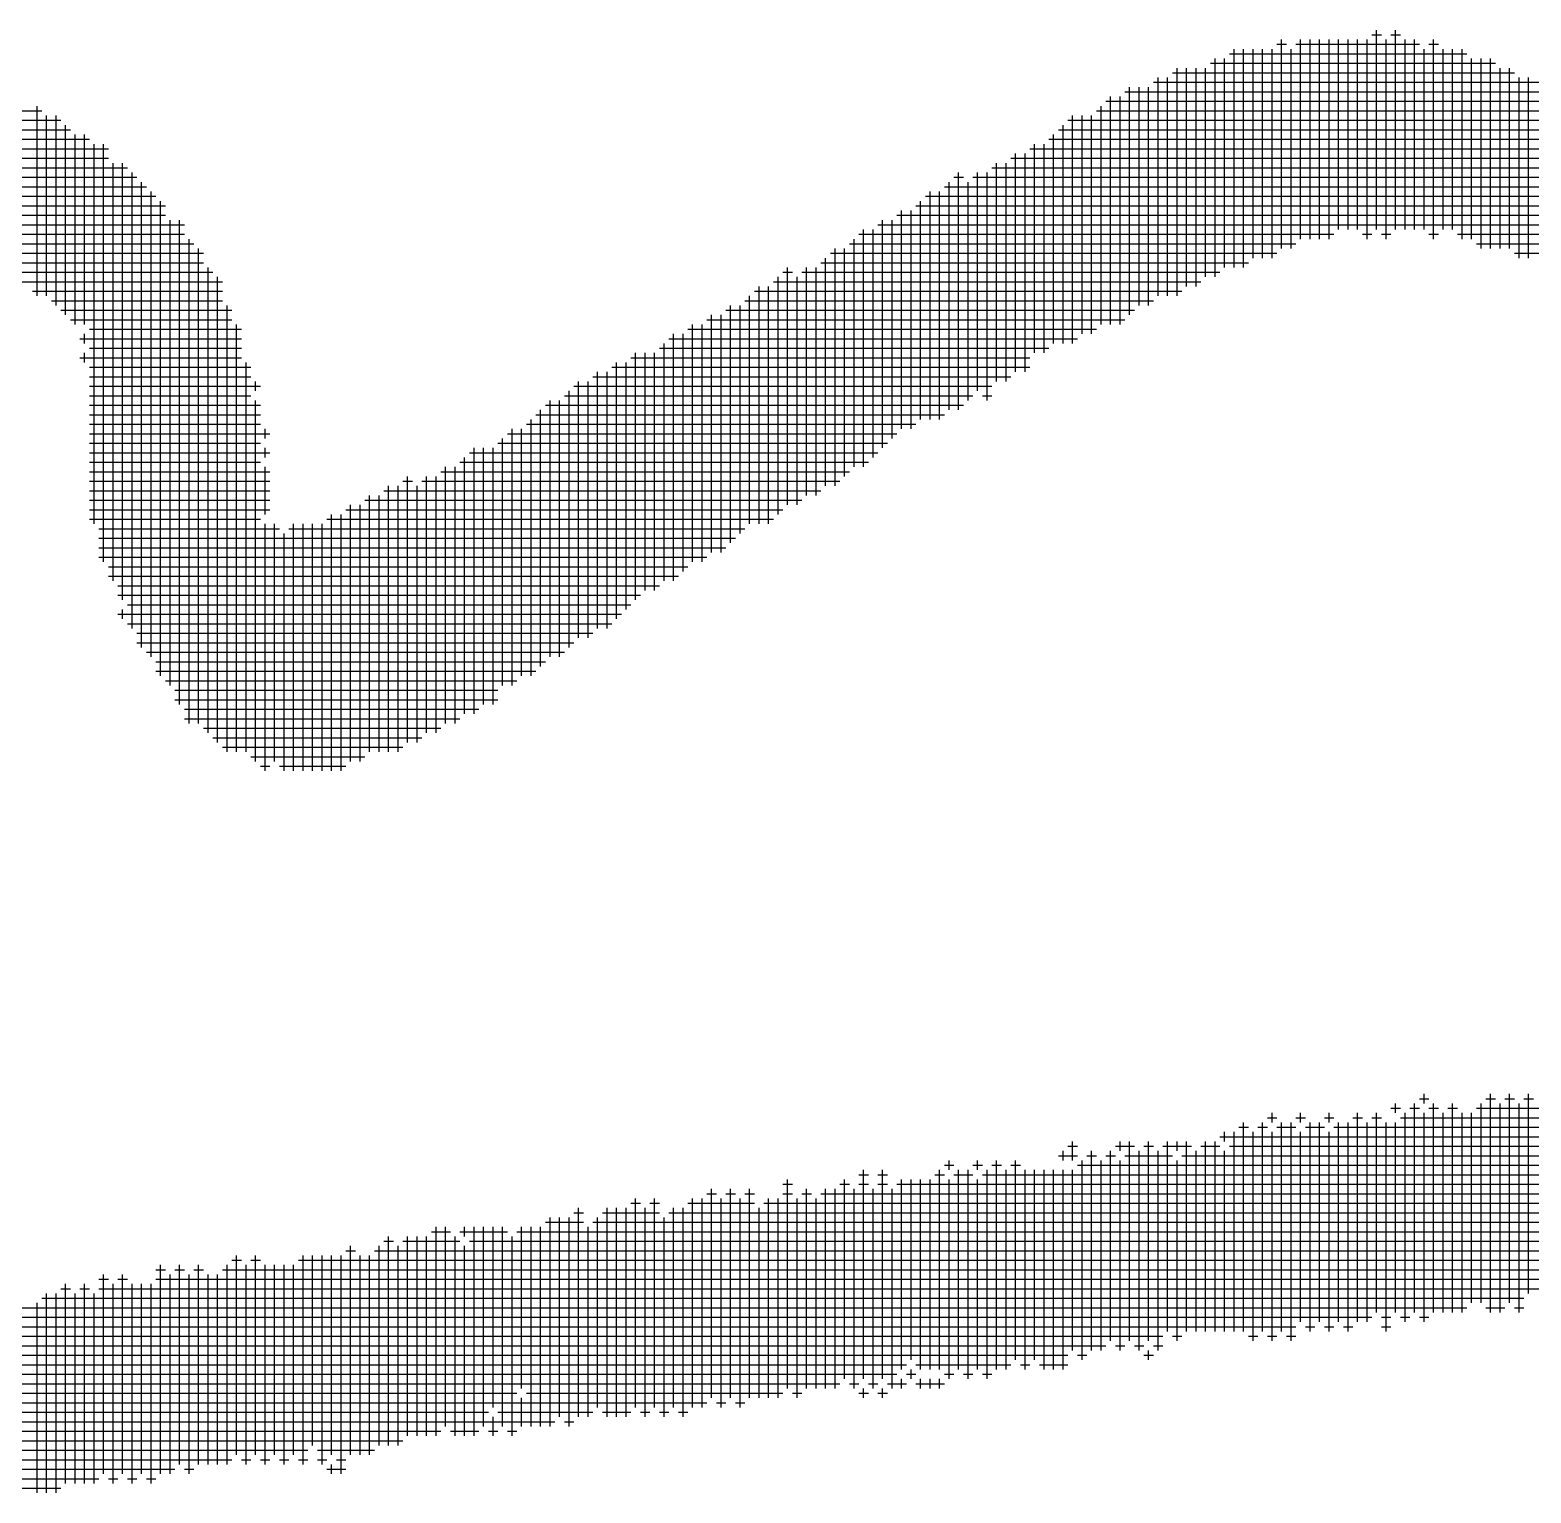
# Model space of a CAD drawing. Header units: feet. Extents: x 778950 to 1031250, y -253464 to -75264.
# Drawn here: x 939157.2 to 939605.2, y -245000.9 to -244564.3 of the extents above; entities that cross this region are included whole.
import ezdxf

# ---------------------------------------------------------------- set-up
doc = ezdxf.new("R2010")
doc.units = ezdxf.units.FT
doc.header["$LTSCALE"] = 3000
doc.header["$MEASUREMENT"] = 0
doc.layers.add('CX-MISC', color=2, linetype='CONTINUOUS')

msp = doc.modelspace()

# ---------------------------------------------------------------- linework, layer by layer
at = {"layer": 'CX-MISC'}
for p, q in [((939559.1, -244623.81, 7362.78), (939559.1, -244564.27, 7362.78)), ((939564.77, -244623.81, 7362.78), (939564.77, -244564.27, 7362.78)), ((939529.34, -244568.53, 7362.78), (939532.17, -244568.53, 7362.78)), ((939530.75, -244629.48, 7362.78), (939530.75, -244567.11, 7362.78)), ((939535.01, -244568.53, 7362.78), (939571.86, -244568.53, 7362.78)), ((939536.42, -244626.64, 7362.78), (939536.42, -244567.11, 7362.78)), ((939539.26, -244626.64, 7362.78), (939539.26, -244567.11, 7362.78)), ((939542.09, -244626.64, 7362.78), (939542.09, -244567.11, 7362.78)), ((939544.93, -244626.64, 7362.78), (939544.93, -244567.11, 7362.78)), ((939547.76, -244623.81, 7362.78), (939547.76, -244567.11, 7362.78)), ((939550.6, -244623.81, 7362.78), (939550.6, -244567.11, 7362.78)), ((939553.43, -244623.81, 7362.78), (939553.43, -244567.11, 7362.78)), ((939556.27, -244626.64, 7362.78), (939556.27, -244567.11, 7362.78)), ((939557.69, -244565.69, 7362.78), (939560.52, -244565.69, 7362.78)), ((939561.94, -244626.64, 7362.78), (939561.94, -244567.11, 7362.78)), ((939563.36, -244565.69, 7362.78), (939566.19, -244565.69, 7362.78)), ((939567.61, -244623.81, 7362.78), (939567.61, -244567.11, 7362.78)), ((939570.44, -244623.81, 7362.78), (939570.44, -244567.11, 7362.78)), ((939574.7, -244568.53, 7362.78), (939577.53, -244568.53, 7362.78)), ((939576.11, -244626.64, 7362.78), (939576.11, -244567.11, 7362.78)), ((939509.49, -244574.2, 7362.78), (939594.54, -244574.2, 7362.78)), ((939510.91, -244637.98, 7362.78), (939510.91, -244572.78, 7362.78)), ((939513.74, -244635.15, 7362.78), (939513.74, -244572.78, 7362.78)), ((939515.16, -244571.36, 7362.78), (939586.04, -244571.36, 7362.78)), ((939516.58, -244635.15, 7362.78), (939516.58, -244569.94, 7362.78)), ((939519.41, -244635.15, 7362.78), (939519.41, -244569.94, 7362.78)), ((939522.25, -244632.31, 7362.78), (939522.25, -244569.94, 7362.78)), ((939525.08, -244632.31, 7362.78), (939525.08, -244569.94, 7362.78)), ((939527.92, -244632.31, 7362.78), (939527.92, -244569.94, 7362.78)), ((939533.59, -244629.48, 7362.78), (939533.59, -244569.94, 7362.78)), ((939573.28, -244623.81, 7362.78), (939573.28, -244569.94, 7362.78)), ((939578.95, -244623.81, 7362.78), (939578.95, -244569.94, 7362.78)), ((939581.78, -244623.81, 7362.78), (939581.78, -244569.94, 7362.78)), ((939584.62, -244626.64, 7362.78), (939584.62, -244569.94, 7362.78)), ((939587.45, -244626.64, 7362.78), (939587.45, -244572.78, 7362.78)), ((939590.29, -244629.48, 7362.78), (939590.29, -244572.78, 7362.78)), ((939593.12, -244629.48, 7362.78), (939593.12, -244572.78, 7362.78)), ((939493.9, -244643.65, 7362.78), (939493.9, -244578.45, 7362.78)), ((939496.73, -244643.65, 7362.78), (939496.73, -244578.45, 7362.78)), ((939498.15, -244577.03, 7362.78), (939600.21, -244577.03, 7362.78)), ((939499.57, -244643.65, 7362.78), (939499.57, -244575.61, 7362.78)), ((939502.4, -244640.82, 7362.78), (939502.4, -244575.61, 7362.78)), ((939505.24, -244640.82, 7362.78), (939505.24, -244575.61, 7362.78)), ((939508.07, -244637.98, 7362.78), (939508.07, -244575.61, 7362.78)), ((939595.96, -244629.48, 7362.78), (939595.96, -244575.61, 7362.78)), ((939598.79, -244629.48, 7362.78), (939598.79, -244575.61, 7362.78)), ((939601.63, -244632.31, 7362.78), (939601.63, -244578.45, 7362.78)), ((939604.46, -244632.31, 7362.78), (939604.46, -244578.45, 7362.78)), ((939483.98, -244582.7, 7362.78), (939611.55, -244582.7, 7362.78)), ((939485.39, -244649.32, 7362.78), (939485.39, -244581.28, 7362.78)), ((939488.23, -244646.49, 7362.78), (939488.23, -244581.28, 7362.78)), ((939491.06, -244646.49, 7362.78), (939491.06, -244581.28, 7362.78)), ((939492.48, -244579.87, 7362.78), (939608.72, -244579.87, 7362.78)), ((939159.37, -244643.65, 7362.78), (939159.37, -244586.95, 7362.78)), ((939476.89, -244652.16, 7362.78), (939476.89, -244586.95, 7362.78)), ((939478.31, -244585.54, 7362.78), (939617.22, -244585.54, 7362.78)), ((939479.72, -244652.16, 7362.78), (939479.72, -244584.12, 7362.78)), ((939482.56, -244652.16, 7362.78), (939482.56, -244584.12, 7362.78)), ((939058.73, -244591.21, 7362.78), (939166.46, -244591.21, 7362.78)), ((939064.4, -244588.37, 7362.78), (939160.79, -244588.37, 7362.78)), ((939162.2, -244643.65, 7362.78), (939162.2, -244589.79, 7362.78)), ((939165.04, -244646.49, 7362.78), (939165.04, -244589.79, 7362.78)), ((939466.97, -244591.21, 7362.78), (939628.56, -244591.21, 7362.78)), ((939468.38, -244657.83, 7362.78), (939468.38, -244589.79, 7362.78)), ((939471.22, -244654.99, 7362.78), (939471.22, -244589.79, 7362.78)), ((939474.05, -244654.99, 7362.78), (939474.05, -244589.79, 7362.78)), ((939475.47, -244588.37, 7362.78), (939620.06, -244588.37, 7362.78)), ((939047.39, -244594.04, 7362.78), (939169.29, -244594.04, 7362.78)), ((939167.87, -244649.32, 7362.78), (939167.87, -244592.62, 7362.78)), ((939170.71, -244652.16, 7362.78), (939170.71, -244595.46, 7362.78)), ((939173.54, -244652.16, 7362.78), (939173.54, -244595.46, 7362.78)), ((939462.71, -244657.83, 7362.78), (939462.71, -244595.46, 7362.78)), ((939464.13, -244594.04, 7362.78), (939628.56, -244594.04, 7362.78)), ((939465.55, -244657.83, 7362.78), (939465.55, -244592.62, 7362.78)), ((939038.88, -244599.71, 7362.78), (939180.63, -244599.71, 7362.78)), ((939047.39, -244596.88, 7362.78), (939174.96, -244596.88, 7362.78)), ((939176.38, -244711.69, 7362.78), (939176.38, -244598.29, 7362.78)), ((939179.21, -244723.03, 7362.78), (939179.21, -244598.29, 7362.78)), ((939451.37, -244666.33, 7362.78), (939451.37, -244601.13, 7362.78)), ((939454.21, -244666.33, 7362.78), (939454.21, -244601.13, 7362.78)), ((939455.63, -244599.71, 7362.78), (939637.07, -244599.71, 7362.78)), ((939457.04, -244660.66, 7362.78), (939457.04, -244598.29, 7362.78)), ((939459.88, -244660.66, 7362.78), (939459.88, -244598.29, 7362.78)), ((939461.3, -244596.88, 7362.78), (939634.23, -244596.88, 7362.78)), ((939033.21, -244605.38, 7362.78), (939186.3, -244605.38, 7362.78)), ((939038.88, -244602.55, 7362.78), (939180.63, -244602.55, 7362.78)), ((939182.05, -244728.7, 7362.78), (939182.05, -244603.96, 7362.78)), ((939184.88, -244734.37, 7362.78), (939184.88, -244603.96, 7362.78)), ((939444.29, -244605.38, 7362.78), (939645.57, -244605.38, 7362.78)), ((939445.7, -244669.17, 7362.78), (939445.7, -244603.96, 7362.78)), ((939448.54, -244669.17, 7362.78), (939448.54, -244603.96, 7362.78)), ((939449.96, -244602.55, 7362.78), (939645.57, -244602.55, 7362.78)), ((939030.38, -244608.22, 7362.78), (939189.14, -244608.22, 7362.78)), ((939187.72, -244742.88, 7362.78), (939187.72, -244606.8, 7362.78)), ((939190.55, -244748.55, 7362.78), (939190.55, -244609.63, 7362.78)), ((939431.53, -244677.67, 7362.78), (939431.53, -244609.63, 7362.78)), ((939432.95, -244608.22, 7362.78), (939435.78, -244608.22, 7362.78)), ((939434.36, -244677.67, 7362.78), (939434.36, -244606.8, 7362.78)), ((939437.2, -244674.84, 7362.78), (939437.2, -244609.63, 7362.78)), ((939438.62, -244608.22, 7362.78), (939651.24, -244608.22, 7362.78)), ((939440.03, -244672, 7362.78), (939440.03, -244606.8, 7362.78)), ((939442.87, -244674.84, 7362.78), (939442.87, -244606.8, 7362.78)), ((939024.71, -244613.89, 7362.78), (939194.81, -244613.89, 7362.78)), ((939027.54, -244611.05, 7362.78), (939191.97, -244611.05, 7362.78)), ((939193.39, -244751.38, 7362.78), (939193.39, -244612.47, 7362.78)), ((939424.44, -244613.89, 7362.78), (939656.91, -244613.89, 7362.78)), ((939425.86, -244680.51, 7362.78), (939425.86, -244612.47, 7362.78)), ((939428.69, -244680.51, 7362.78), (939428.69, -244612.47, 7362.78)), ((939430.11, -244611.05, 7362.78), (939651.24, -244611.05, 7362.78)), ((939019.04, -244616.72, 7362.78), (939197.64, -244616.72, 7362.78)), ((939196.22, -244757.05, 7362.78), (939196.22, -244615.3, 7362.78)), ((939417.35, -244683.34, 7362.78), (939417.35, -244618.14, 7362.78)), ((939420.19, -244683.34, 7362.78), (939420.19, -244618.14, 7362.78)), ((939421.61, -244616.72, 7362.78), (939662.58, -244616.72, 7362.78)), ((939423.02, -244680.51, 7362.78), (939423.02, -244615.3, 7362.78)), ((939013.37, -244622.39, 7362.78), (939203.31, -244622.39, 7362.78)), ((939019.04, -244619.56, 7362.78), (939197.64, -244619.56, 7362.78)), ((939199.06, -244759.89, 7362.78), (939199.06, -244620.97, 7362.78)), ((939201.89, -244765.56, 7362.78), (939201.89, -244620.97, 7362.78)), ((939410.27, -244622.39, 7362.78), (939668.25, -244622.39, 7362.78)), ((939411.68, -244689.01, 7362.78), (939411.68, -244620.97, 7362.78)), ((939414.52, -244686.18, 7362.78), (939414.52, -244620.97, 7362.78)), ((939415.94, -244619.56, 7362.78), (939665.42, -244619.56, 7362.78)), ((939007.7, -244625.23, 7362.78), (939203.31, -244625.23, 7362.78)), ((939204.73, -244771.23, 7362.78), (939204.73, -244626.64, 7362.78)), ((939403.18, -244694.68, 7362.78), (939403.18, -244626.64, 7362.78)), ((939404.6, -244625.23, 7362.78), (939546.35, -244625.23, 7362.78)), ((939406.01, -244694.68, 7362.78), (939406.01, -244623.81, 7362.78)), ((939408.85, -244691.85, 7362.78), (939408.85, -244623.81, 7362.78)), ((939554.85, -244625.23, 7362.78), (939557.69, -244625.23, 7362.78)), ((939560.52, -244625.23, 7362.78), (939563.36, -244625.23, 7362.78)), ((939574.7, -244625.23, 7362.78), (939577.53, -244625.23, 7362.78)), ((939583.2, -244625.23, 7362.78), (939673.92, -244625.23, 7362.78)), ((939002.03, -244630.9, 7362.78), (939208.98, -244630.9, 7362.78)), ((939004.86, -244628.06, 7362.78), (939206.15, -244628.06, 7362.78)), ((939207.56, -244771.23, 7362.78), (939207.56, -244629.48, 7362.78)), ((939394.67, -244700.35, 7362.78), (939394.67, -244632.31, 7362.78)), ((939396.09, -244630.9, 7362.78), (939529.34, -244630.9, 7362.78)), ((939397.51, -244700.35, 7362.78), (939397.51, -244629.48, 7362.78)), ((939400.34, -244697.52, 7362.78), (939400.34, -244629.48, 7362.78)), ((939401.76, -244628.06, 7362.78), (939535.01, -244628.06, 7362.78)), ((939588.87, -244628.06, 7362.78), (939673.92, -244628.06, 7362.78)), ((939600.21, -244630.9, 7362.78), (939679.59, -244630.9, 7362.78)), ((938996.36, -244633.73, 7362.78), (939208.98, -244633.73, 7362.78)), ((938996.36, -244636.57, 7362.78), (939211.82, -244636.57, 7362.78)), ((939210.4, -244774.06, 7362.78), (939210.4, -244635.15, 7362.78)), ((939381.92, -244636.57, 7362.78), (939384.75, -244636.57, 7362.78)), ((939383.33, -244706.02, 7362.78), (939383.33, -244635.15, 7362.78)), ((939387.59, -244636.57, 7362.78), (939512.33, -244636.57, 7362.78)), ((939389, -244703.19, 7362.78), (939389, -244635.15, 7362.78)), ((939391.84, -244703.19, 7362.78), (939391.84, -244635.15, 7362.78)), ((939393.26, -244633.73, 7362.78), (939520.83, -244633.73, 7362.78)), ((939146.61, -244639.4, 7362.78), (939214.65, -244639.4, 7362.78)), ((939213.23, -244776.9, 7362.78), (939213.23, -244637.98, 7362.78)), ((939374.83, -244711.69, 7362.78), (939374.83, -244640.82, 7362.78)), ((939377.66, -244711.69, 7362.78), (939377.66, -244640.82, 7362.78)), ((939379.08, -244639.4, 7362.78), (939506.66, -244639.4, 7362.78)), ((939380.5, -244708.86, 7362.78), (939380.5, -244637.98, 7362.78)), ((939386.17, -244706.02, 7362.78), (939386.17, -244637.98, 7362.78)), ((939157.95, -244642.24, 7362.78), (939214.65, -244642.24, 7362.78)), ((939163.62, -244645.07, 7362.78), (939214.65, -244645.07, 7362.78)), ((939370.58, -244645.07, 7362.78), (939492.48, -244645.07, 7362.78)), ((939371.99, -244711.69, 7362.78), (939371.99, -244643.65, 7362.78)), ((939373.41, -244642.24, 7362.78), (939500.99, -244642.24, 7362.78)), ((939166.46, -244647.91, 7362.78), (939217.49, -244647.91, 7362.78)), ((939216.07, -244779.73, 7362.78), (939216.07, -244646.49, 7362.78)), ((939360.65, -244720.2, 7362.78), (939360.65, -244649.32, 7362.78)), ((939363.49, -244720.2, 7362.78), (939363.49, -244649.32, 7362.78)), ((939364.91, -244647.91, 7362.78), (939486.81, -244647.91, 7362.78)), ((939366.32, -244717.36, 7362.78), (939366.32, -244646.49, 7362.78)), ((939369.16, -244714.53, 7362.78), (939369.16, -244646.49, 7362.78)), ((939169.29, -244650.74, 7362.78), (939217.49, -244650.74, 7362.78)), ((939174.96, -244653.58, 7362.78), (939220.32, -244653.58, 7362.78)), ((939218.9, -244779.73, 7362.78), (939218.9, -244652.16, 7362.78)), ((939353.57, -244653.58, 7362.78), (939475.47, -244653.58, 7362.78)), ((939354.98, -244723.03, 7362.78), (939354.98, -244652.16, 7362.78)), ((939357.82, -244723.03, 7362.78), (939357.82, -244652.16, 7362.78)), ((939359.24, -244650.74, 7362.78), (939483.98, -244650.74, 7362.78)), ((939172.13, -244656.41, 7362.78), (939220.32, -244656.41, 7362.78)), ((939173.54, -244657.83, 7362.78), (939173.54, -244654.99, 7362.78)), ((939174.96, -244659.25, 7362.78), (939220.32, -244659.25, 7362.78)), ((939345.06, -244659.25, 7362.78), (939461.3, -244659.25, 7362.78)), ((939346.48, -244728.7, 7362.78), (939346.48, -244657.83, 7362.78)), ((939347.9, -244656.41, 7362.78), (939469.8, -244656.41, 7362.78)), ((939349.31, -244728.7, 7362.78), (939349.31, -244654.99, 7362.78)), ((939352.15, -244725.87, 7362.78), (939352.15, -244654.99, 7362.78)), ((939172.13, -244662.08, 7362.78), (939220.32, -244662.08, 7362.78)), ((939173.54, -244663.5, 7362.78), (939173.54, -244660.66, 7362.78)), ((939221.74, -244779.73, 7362.78), (939221.74, -244663.5, 7362.78)), ((939332.3, -244740.04, 7362.78), (939332.3, -244663.5, 7362.78)), ((939335.14, -244737.21, 7362.78), (939335.14, -244663.5, 7362.78)), ((939336.56, -244662.08, 7362.78), (939455.63, -244662.08, 7362.78)), ((939337.97, -244734.37, 7362.78), (939337.97, -244660.66, 7362.78)), ((939340.81, -244731.54, 7362.78), (939340.81, -244660.66, 7362.78)), ((939343.64, -244731.54, 7362.78), (939343.64, -244660.66, 7362.78)), ((939174.96, -244664.92, 7362.78), (939223.16, -244664.92, 7362.78)), ((939174.96, -244667.75, 7362.78), (939223.16, -244667.75, 7362.78)), ((939325.22, -244667.75, 7362.78), (939449.96, -244667.75, 7362.78)), ((939326.63, -244742.88, 7362.78), (939326.63, -244666.33, 7362.78)), ((939329.47, -244742.88, 7362.78), (939329.47, -244666.33, 7362.78)), ((939330.89, -244664.92, 7362.78), (939455.63, -244664.92, 7362.78)), ((939174.96, -244670.59, 7362.78), (939225.99, -244670.59, 7362.78)), ((939224.57, -244672, 7362.78), (939224.57, -244669.17, 7362.78)), ((939318.13, -244748.55, 7362.78), (939318.13, -244672, 7362.78)), ((939319.55, -244670.59, 7362.78), (939444.29, -244670.59, 7362.78)), ((939320.96, -244745.71, 7362.78), (939320.96, -244669.17, 7362.78)), ((939323.8, -244745.71, 7362.78), (939323.8, -244669.17, 7362.78)), ((939174.96, -244673.42, 7362.78), (939223.16, -244673.42, 7362.78)), ((939174.96, -244676.26, 7362.78), (939225.99, -244676.26, 7362.78)), ((939224.57, -244782.57, 7362.78), (939224.57, -244674.84, 7362.78)), ((939311.04, -244676.26, 7362.78), (939435.78, -244676.26, 7362.78)), ((939312.46, -244751.38, 7362.78), (939312.46, -244674.84, 7362.78)), ((939315.29, -244751.38, 7362.78), (939315.29, -244674.84, 7362.78)), ((939316.71, -244673.42, 7362.78), (939438.62, -244673.42, 7362.78)), ((939441.45, -244673.42, 7362.78), (939444.29, -244673.42, 7362.78)), ((939174.96, -244679.09, 7362.78), (939225.99, -244679.09, 7362.78)), ((939306.79, -244757.05, 7362.78), (939306.79, -244680.51, 7362.78)), ((939308.21, -244679.09, 7362.78), (939430.11, -244679.09, 7362.78)), ((939309.62, -244754.22, 7362.78), (939309.62, -244677.67, 7362.78)), ((939174.96, -244681.93, 7362.78), (939225.99, -244681.93, 7362.78)), ((939174.96, -244684.76, 7362.78), (939228.83, -244684.76, 7362.78)), ((939227.41, -244686.18, 7362.78), (939227.41, -244683.34, 7362.78)), ((939298.28, -244759.89, 7362.78), (939298.28, -244686.18, 7362.78)), ((939299.7, -244684.76, 7362.78), (939415.94, -244684.76, 7362.78)), ((939301.12, -244759.89, 7362.78), (939301.12, -244683.34, 7362.78)), ((939303.95, -244757.05, 7362.78), (939303.95, -244683.34, 7362.78)), ((939305.37, -244681.93, 7362.78), (939421.61, -244681.93, 7362.78)), ((939174.96, -244687.6, 7362.78), (939225.99, -244687.6, 7362.78)), ((939174.96, -244690.43, 7362.78), (939228.83, -244690.43, 7362.78)), ((939227.41, -244691.85, 7362.78), (939227.41, -244689.01, 7362.78)), ((939288.36, -244690.43, 7362.78), (939410.27, -244690.43, 7362.78)), ((939289.78, -244768.39, 7362.78), (939289.78, -244689.01, 7362.78)), ((939292.61, -244765.56, 7362.78), (939292.61, -244689.01, 7362.78)), ((939295.45, -244765.56, 7362.78), (939295.45, -244689.01, 7362.78)), ((939296.87, -244687.6, 7362.78), (939413.1, -244687.6, 7362.78)), ((939174.96, -244693.27, 7362.78), (939225.99, -244693.27, 7362.78)), ((939227.41, -244708.86, 7362.78), (939227.41, -244694.68, 7362.78)), ((939281.27, -244771.23, 7362.78), (939281.27, -244694.68, 7362.78)), ((939284.11, -244771.23, 7362.78), (939284.11, -244694.68, 7362.78)), ((939285.53, -244693.27, 7362.78), (939407.43, -244693.27, 7362.78)), ((939286.94, -244768.39, 7362.78), (939286.94, -244691.85, 7362.78)), ((939174.96, -244696.1, 7362.78), (939228.83, -244696.1, 7362.78)), ((939174.96, -244698.94, 7362.78), (939228.83, -244698.94, 7362.78)), ((939268.52, -244698.94, 7362.78), (939271.35, -244698.94, 7362.78)), ((939269.93, -244776.9, 7362.78), (939269.93, -244697.52, 7362.78)), ((939274.19, -244698.94, 7362.78), (939398.93, -244698.94, 7362.78)), ((939275.6, -244774.06, 7362.78), (939275.6, -244697.52, 7362.78)), ((939278.44, -244774.06, 7362.78), (939278.44, -244697.52, 7362.78)), ((939279.86, -244696.1, 7362.78), (939401.76, -244696.1, 7362.78)), ((939174.96, -244701.77, 7362.78), (939228.83, -244701.77, 7362.78)), ((939258.59, -244779.73, 7362.78), (939258.59, -244703.19, 7362.78)), ((939261.43, -244779.73, 7362.78), (939261.43, -244703.19, 7362.78)), ((939262.85, -244701.77, 7362.78), (939393.26, -244701.77, 7362.78)), ((939264.26, -244779.73, 7362.78), (939264.26, -244700.35, 7362.78)), ((939267.1, -244779.73, 7362.78), (939267.1, -244700.35, 7362.78)), ((939272.77, -244776.9, 7362.78), (939272.77, -244700.35, 7362.78)), ((939174.96, -244704.61, 7362.78), (939228.83, -244704.61, 7362.78)), ((939174.96, -244707.44, 7362.78), (939228.83, -244707.44, 7362.78)), ((939251.51, -244707.44, 7362.78), (939381.92, -244707.44, 7362.78)), ((939252.92, -244782.57, 7362.78), (939252.92, -244706.02, 7362.78)), ((939255.76, -244782.57, 7362.78), (939255.76, -244706.02, 7362.78)), ((939257.18, -244704.61, 7362.78), (939387.59, -244704.61, 7362.78)), ((939174.96, -244710.28, 7362.78), (939225.99, -244710.28, 7362.78)), ((939177.8, -244713.11, 7362.78), (939231.66, -244713.11, 7362.78)), ((939227.41, -244785.4, 7362.78), (939227.41, -244711.69, 7362.78)), ((939230.24, -244782.57, 7362.78), (939230.24, -244711.69, 7362.78)), ((939234.5, -244713.11, 7362.78), (939370.58, -244713.11, 7362.78)), ((939235.91, -244785.4, 7362.78), (939235.91, -244711.69, 7362.78)), ((939238.75, -244785.4, 7362.78), (939238.75, -244711.69, 7362.78)), ((939241.58, -244785.4, 7362.78), (939241.58, -244711.69, 7362.78)), ((939244.42, -244785.4, 7362.78), (939244.42, -244711.69, 7362.78)), ((939245.84, -244710.28, 7362.78), (939379.08, -244710.28, 7362.78)), ((939247.25, -244785.4, 7362.78), (939247.25, -244708.86, 7362.78)), ((939250.09, -244785.4, 7362.78), (939250.09, -244708.86, 7362.78)), ((939177.8, -244715.95, 7362.78), (939367.74, -244715.95, 7362.78)), ((939233.08, -244785.4, 7362.78), (939233.08, -244714.53, 7362.78)), ((939177.8, -244718.78, 7362.78), (939364.91, -244718.78, 7362.78)), ((939177.8, -244721.62, 7362.78), (939359.24, -244721.62, 7362.78)), ((939180.63, -244724.45, 7362.78), (939353.57, -244724.45, 7362.78)), ((939180.63, -244727.29, 7362.78), (939350.73, -244727.29, 7362.78)), ((939183.47, -244730.12, 7362.78), (939345.06, -244730.12, 7362.78)), ((939183.47, -244732.96, 7362.78), (939339.39, -244732.96, 7362.78)), ((939183.47, -244738.63, 7362.78), (939333.72, -244738.63, 7362.78)), ((939184.88, -244740.04, 7362.78), (939184.88, -244737.21, 7362.78)), ((939186.3, -244735.79, 7362.78), (939336.56, -244735.79, 7362.78)), ((939186.3, -244741.46, 7362.78), (939330.89, -244741.46, 7362.78)), ((939189.14, -244744.3, 7362.78), (939325.22, -244744.3, 7362.78)), ((939189.14, -244747.13, 7362.78), (939319.55, -244747.13, 7362.78)), ((939191.97, -244749.97, 7362.78), (939316.71, -244749.97, 7362.78)), ((939194.81, -244752.8, 7362.78), (939311.04, -244752.8, 7362.78)), ((939194.81, -244755.64, 7362.78), (939308.21, -244755.64, 7362.78)), ((939197.64, -244758.47, 7362.78), (939302.54, -244758.47, 7362.78)), ((939200.48, -244761.31, 7362.78), (939296.87, -244761.31, 7362.78)), ((939200.48, -244764.14, 7362.78), (939296.87, -244764.14, 7362.78)), ((939203.31, -244766.98, 7362.78), (939291.2, -244766.98, 7362.78)), ((939203.31, -244769.81, 7362.78), (939285.53, -244769.81, 7362.78)), ((939208.98, -244772.65, 7362.78), (939279.86, -244772.65, 7362.78)), ((939211.82, -244775.48, 7362.78), (939274.19, -244775.48, 7362.78)), ((939214.65, -244778.32, 7362.78), (939268.52, -244778.32, 7362.78)), ((939223.16, -244781.15, 7362.78), (939257.18, -244781.15, 7362.78)), ((939225.99, -244783.99, 7362.78), (939228.83, -244783.99, 7362.78)), ((939231.66, -244783.99, 7362.78), (939251.51, -244783.99, 7362.78)), ((939571.86, -244883.21, 7362.78), (939574.7, -244883.21, 7362.78)), ((939573.28, -244884.63, 7362.78), (939573.28, -244881.79, 7362.78)), ((939591.71, -244883.21, 7362.78), (939594.54, -244883.21, 7362.78)), ((939593.12, -244947, 7362.78), (939593.12, -244881.79, 7362.78)), ((939597.38, -244883.21, 7362.78), (939600.21, -244883.21, 7362.78)), ((939598.79, -244944.16, 7362.78), (939598.79, -244881.79, 7362.78)), ((939603.05, -244883.21, 7362.78), (939605.88, -244883.21, 7362.78)), ((939604.46, -244941.33, 7362.78), (939604.46, -244881.79, 7362.78)), ((939527.92, -244890.3, 7362.78), (939527.92, -244887.46, 7362.78)), ((939536.42, -244890.3, 7362.78), (939536.42, -244887.46, 7362.78)), ((939544.93, -244890.3, 7362.78), (939544.93, -244887.46, 7362.78)), ((939553.43, -244949.83, 7362.78), (939553.43, -244887.46, 7362.78)), ((939559.1, -244947, 7362.78), (939559.1, -244887.46, 7362.78)), ((939563.36, -244886.05, 7362.78), (939566.19, -244886.05, 7362.78)), ((939564.77, -244887.46, 7362.78), (939564.77, -244884.63, 7362.78)), ((939567.61, -244949.83, 7362.78), (939567.61, -244887.46, 7362.78)), ((939569.03, -244886.05, 7362.78), (939571.86, -244886.05, 7362.78)), ((939570.44, -244947, 7362.78), (939570.44, -244884.63, 7362.78)), ((939573.28, -244949.83, 7362.78), (939573.28, -244887.46, 7362.78)), ((939574.7, -244886.05, 7362.78), (939577.53, -244886.05, 7362.78)), ((939576.11, -244947, 7362.78), (939576.11, -244884.63, 7362.78)), ((939578.95, -244947, 7362.78), (939578.95, -244887.46, 7362.78)), ((939580.37, -244886.05, 7362.78), (939583.2, -244886.05, 7362.78)), ((939581.78, -244947, 7362.78), (939581.78, -244884.63, 7362.78)), ((939584.62, -244947, 7362.78), (939584.62, -244887.46, 7362.78)), ((939587.45, -244944.16, 7362.78), (939587.45, -244887.46, 7362.78)), ((939588.87, -244886.05, 7362.78), (940121.85, -244886.05, 7362.78)), ((939590.29, -244944.16, 7362.78), (939590.29, -244884.63, 7362.78)), ((939595.96, -244947, 7362.78), (939595.96, -244884.63, 7362.78)), ((939601.63, -244947, 7362.78), (939601.63, -244884.63, 7362.78)), ((939518, -244891.72, 7362.78), (939520.83, -244891.72, 7362.78)), ((939519.41, -244952.67, 7362.78), (939519.41, -244890.3, 7362.78)), ((939523.67, -244891.72, 7362.78), (939526.5, -244891.72, 7362.78)), ((939525.08, -244952.67, 7362.78), (939525.08, -244890.3, 7362.78)), ((939526.5, -244888.88, 7362.78), (939529.34, -244888.88, 7362.78)), ((939529.34, -244891.72, 7362.78), (939535.01, -244891.72, 7362.78)), ((939530.75, -244952.67, 7362.78), (939530.75, -244890.3, 7362.78)), ((939533.59, -244955.5, 7362.78), (939533.59, -244890.3, 7362.78)), ((939535.01, -244888.88, 7362.78), (939537.84, -244888.88, 7362.78)), ((939537.84, -244891.72, 7362.78), (939543.51, -244891.72, 7362.78)), ((939539.26, -244952.67, 7362.78), (939539.26, -244890.3, 7362.78)), ((939542.09, -244949.83, 7362.78), (939542.09, -244890.3, 7362.78)), ((939543.51, -244888.88, 7362.78), (939546.35, -244888.88, 7362.78)), ((939546.35, -244891.72, 7362.78), (940028.3, -244891.72, 7362.78)), ((939547.76, -244949.83, 7362.78), (939547.76, -244890.3, 7362.78)), ((939550.6, -244952.67, 7362.78), (939550.6, -244890.3, 7362.78)), ((939552.02, -244888.88, 7362.78), (939554.85, -244888.88, 7362.78)), ((939556.27, -244949.83, 7362.78), (939556.27, -244890.3, 7362.78)), ((939557.69, -244888.88, 7362.78), (939560.52, -244888.88, 7362.78)), ((939561.94, -244952.67, 7362.78), (939561.94, -244890.3, 7362.78)), ((939564.77, -244947, 7362.78), (939564.77, -244890.3, 7362.78)), ((939566.19, -244888.88, 7362.78), (940056.65, -244888.88, 7362.78)), ((939468.38, -244901.64, 7362.78), (939468.38, -244895.97, 7362.78)), ((939482.56, -244898.8, 7362.78), (939482.56, -244895.97, 7362.78)), ((939485.39, -244955.5, 7362.78), (939485.39, -244895.97, 7362.78)), ((939491.06, -244955.5, 7362.78), (939491.06, -244895.97, 7362.78)), ((939496.73, -244952.67, 7362.78), (939496.73, -244895.97, 7362.78)), ((939499.57, -244898.8, 7362.78), (939499.57, -244895.97, 7362.78)), ((939502.4, -244952.67, 7362.78), (939502.4, -244895.97, 7362.78)), ((939508.07, -244952.67, 7362.78), (939508.07, -244895.97, 7362.78)), ((939510.91, -244952.67, 7362.78), (939510.91, -244895.97, 7362.78)), ((939512.33, -244894.55, 7362.78), (940011.29, -244894.55, 7362.78)), ((939513.74, -244895.97, 7362.78), (939513.74, -244893.13, 7362.78)), ((939516.58, -244952.67, 7362.78), (939516.58, -244893.13, 7362.78)), ((939522.25, -244955.5, 7362.78), (939522.25, -244893.13, 7362.78)), ((939527.92, -244955.5, 7362.78), (939527.92, -244893.13, 7362.78)), ((939536.42, -244949.83, 7362.78), (939536.42, -244893.13, 7362.78)), ((939544.93, -244952.67, 7362.78), (939544.93, -244893.13, 7362.78)), ((939464.13, -244900.22, 7362.78), (939469.8, -244900.22, 7362.78)), ((939465.55, -244901.64, 7362.78), (939465.55, -244898.8, 7362.78)), ((939466.97, -244897.39, 7362.78), (939469.8, -244897.39, 7362.78)), ((939472.64, -244900.22, 7362.78), (939475.47, -244900.22, 7362.78)), ((939474.05, -244958.34, 7362.78), (939474.05, -244898.8, 7362.78)), ((939478.31, -244900.22, 7362.78), (939481.14, -244900.22, 7362.78)), ((939479.72, -244955.5, 7362.78), (939479.72, -244898.8, 7362.78)), ((939481.14, -244897.39, 7362.78), (939486.81, -244897.39, 7362.78)), ((939483.98, -244900.22, 7362.78), (939498.15, -244900.22, 7362.78)), ((939488.23, -244958.34, 7362.78), (939488.23, -244898.8, 7362.78)), ((939489.65, -244897.39, 7362.78), (939492.48, -244897.39, 7362.78)), ((939493.9, -244958.34, 7362.78), (939493.9, -244898.8, 7362.78)), ((939495.32, -244897.39, 7362.78), (939503.82, -244897.39, 7362.78)), ((939500.99, -244900.22, 7362.78), (939965.93, -244900.22, 7362.78)), ((939505.24, -244952.67, 7362.78), (939505.24, -244898.8, 7362.78)), ((939506.66, -244897.39, 7362.78), (939512.33, -244897.39, 7362.78)), ((939513.74, -244952.67, 7362.78), (939513.74, -244898.8, 7362.78)), ((939515.16, -244897.39, 7362.78), (940005.62, -244897.39, 7362.78)), ((939406.01, -244966.84, 7362.78), (939406.01, -244904.47, 7362.78)), ((939411.68, -244966.84, 7362.78), (939411.68, -244904.47, 7362.78)), ((939428.69, -244964.01, 7362.78), (939428.69, -244904.47, 7362.78)), ((939430.11, -244903.06, 7362.78), (939432.95, -244903.06, 7362.78)), ((939431.53, -244904.47, 7362.78), (939431.53, -244901.64, 7362.78)), ((939434.36, -244964.01, 7362.78), (939434.36, -244904.47, 7362.78)), ((939437.2, -244966.84, 7362.78), (939437.2, -244904.47, 7362.78)), ((939438.62, -244903.06, 7362.78), (939441.45, -244903.06, 7362.78)), ((939440.03, -244904.47, 7362.78), (939440.03, -244901.64, 7362.78)), ((939442.87, -244966.84, 7362.78), (939442.87, -244904.47, 7362.78)), ((939444.29, -244903.06, 7362.78), (939447.12, -244903.06, 7362.78)), ((939445.7, -244964.01, 7362.78), (939445.7, -244901.64, 7362.78)), ((939448.54, -244964.01, 7362.78), (939448.54, -244904.47, 7362.78)), ((939449.96, -244903.06, 7362.78), (939452.79, -244903.06, 7362.78)), ((939451.37, -244961.17, 7362.78), (939451.37, -244901.64, 7362.78)), ((939454.21, -244964.01, 7362.78), (939454.21, -244904.47, 7362.78)), ((939457.04, -244961.17, 7362.78), (939457.04, -244904.47, 7362.78)), ((939459.88, -244964.01, 7362.78), (939459.88, -244904.47, 7362.78)), ((939462.71, -244964.01, 7362.78), (939462.71, -244904.47, 7362.78)), ((939465.55, -244964.01, 7362.78), (939465.55, -244904.47, 7362.78)), ((939468.38, -244958.34, 7362.78), (939468.38, -244904.47, 7362.78)), ((939469.8, -244903.06, 7362.78), (939954.59, -244903.06, 7362.78)), ((939471.22, -244961.17, 7362.78), (939471.22, -244901.64, 7362.78)), ((939476.89, -244958.34, 7362.78), (939476.89, -244901.64, 7362.78)), ((939482.56, -244958.34, 7362.78), (939482.56, -244901.64, 7362.78)), ((939499.57, -244955.5, 7362.78), (939499.57, -244901.64, 7362.78)), ((939360.65, -244972.51, 7362.78), (939360.65, -244910.14, 7362.78)), ((939366.32, -244972.51, 7362.78), (939366.32, -244910.14, 7362.78)), ((939371.99, -244972.51, 7362.78), (939371.99, -244910.14, 7362.78)), ((939381.92, -244908.73, 7362.78), (939384.75, -244908.73, 7362.78)), ((939383.33, -244969.68, 7362.78), (939383.33, -244907.31, 7362.78)), ((939389, -244969.68, 7362.78), (939389, -244910.14, 7362.78)), ((939394.67, -244969.68, 7362.78), (939394.67, -244910.14, 7362.78)), ((939397.51, -244969.68, 7362.78), (939397.51, -244910.14, 7362.78)), ((939398.93, -244908.73, 7362.78), (939401.76, -244908.73, 7362.78)), ((939400.34, -244966.84, 7362.78), (939400.34, -244907.31, 7362.78)), ((939403.18, -244969.68, 7362.78), (939403.18, -244910.14, 7362.78)), ((939404.6, -244905.89, 7362.78), (939407.43, -244905.89, 7362.78)), ((939404.6, -244908.73, 7362.78), (939407.43, -244908.73, 7362.78)), ((939408.85, -244969.68, 7362.78), (939408.85, -244910.14, 7362.78)), ((939410.27, -244905.89, 7362.78), (939413.1, -244905.89, 7362.78)), ((939410.27, -244908.73, 7362.78), (939413.1, -244908.73, 7362.78)), ((939414.52, -244969.68, 7362.78), (939414.52, -244910.14, 7362.78)), ((939415.94, -244908.73, 7362.78), (939880.88, -244908.73, 7362.78)), ((939417.35, -244964.01, 7362.78), (939417.35, -244907.31, 7362.78)), ((939420.19, -244961.17, 7362.78), (939420.19, -244907.31, 7362.78)), ((939423.02, -244964.01, 7362.78), (939423.02, -244907.31, 7362.78)), ((939425.86, -244964.01, 7362.78), (939425.86, -244907.31, 7362.78)), ((939427.28, -244905.89, 7362.78), (939430.11, -244905.89, 7362.78)), ((939431.53, -244966.84, 7362.78), (939431.53, -244907.31, 7362.78)), ((939432.95, -244905.89, 7362.78), (939438.62, -244905.89, 7362.78)), ((939440.03, -244964.01, 7362.78), (939440.03, -244907.31, 7362.78)), ((939441.45, -244905.89, 7362.78), (939931.91, -244905.89, 7362.78)), ((939336.56, -244914.4, 7362.78), (939339.39, -244914.4, 7362.78)), ((939337.97, -244975.35, 7362.78), (939337.97, -244912.98, 7362.78)), ((939342.23, -244914.4, 7362.78), (939345.06, -244914.4, 7362.78)), ((939343.64, -244975.35, 7362.78), (939343.64, -244912.98, 7362.78)), ((939353.57, -244914.4, 7362.78), (939373.41, -244914.4, 7362.78)), ((939354.98, -244975.35, 7362.78), (939354.98, -244912.98, 7362.78)), ((939357.82, -244975.35, 7362.78), (939357.82, -244912.98, 7362.78)), ((939359.24, -244911.56, 7362.78), (939362.07, -244911.56, 7362.78)), ((939363.49, -244975.35, 7362.78), (939363.49, -244912.98, 7362.78)), ((939364.91, -244911.56, 7362.78), (939367.74, -244911.56, 7362.78)), ((939369.16, -244975.35, 7362.78), (939369.16, -244912.98, 7362.78)), ((939370.58, -244911.56, 7362.78), (939373.41, -244911.56, 7362.78)), ((939376.25, -244914.4, 7362.78), (939872.37, -244914.4, 7362.78)), ((939377.66, -244972.51, 7362.78), (939377.66, -244912.98, 7362.78)), ((939380.5, -244972.51, 7362.78), (939380.5, -244912.98, 7362.78)), ((939381.92, -244911.56, 7362.78), (939384.75, -244911.56, 7362.78)), ((939386.17, -244972.51, 7362.78), (939386.17, -244912.98, 7362.78)), ((939387.59, -244911.56, 7362.78), (939390.42, -244911.56, 7362.78)), ((939391.84, -244969.68, 7362.78), (939391.84, -244912.98, 7362.78)), ((939393.26, -244911.56, 7362.78), (939875.21, -244911.56, 7362.78)), ((939312.46, -244981.02, 7362.78), (939312.46, -244918.65, 7362.78)), ((939315.29, -244978.18, 7362.78), (939315.29, -244918.65, 7362.78)), ((939318.13, -244981.02, 7362.78), (939318.13, -244918.65, 7362.78)), ((939319.55, -244917.23, 7362.78), (939322.38, -244917.23, 7362.78)), ((939320.96, -244978.18, 7362.78), (939320.96, -244915.81, 7362.78)), ((939326.63, -244975.35, 7362.78), (939326.63, -244918.65, 7362.78)), ((939328.05, -244917.23, 7362.78), (939345.06, -244917.23, 7362.78)), ((939329.47, -244978.18, 7362.78), (939329.47, -244915.81, 7362.78)), ((939332.3, -244978.18, 7362.78), (939332.3, -244915.81, 7362.78)), ((939335.14, -244978.18, 7362.78), (939335.14, -244915.81, 7362.78)), ((939340.81, -244978.18, 7362.78), (939340.81, -244915.81, 7362.78)), ((939346.48, -244978.18, 7362.78), (939346.48, -244918.65, 7362.78)), ((939347.9, -244917.23, 7362.78), (939807.17, -244917.23, 7362.78)), ((939349.31, -244975.35, 7362.78), (939349.31, -244915.81, 7362.78)), ((939352.15, -244978.18, 7362.78), (939352.15, -244915.81, 7362.78)), ((939374.83, -244972.51, 7362.78), (939374.83, -244915.81, 7362.78)), ((939277.02, -244922.9, 7362.78), (939282.69, -244922.9, 7362.78)), ((939278.44, -244983.85, 7362.78), (939278.44, -244921.48, 7362.78)), ((939281.27, -244981.02, 7362.78), (939281.27, -244921.48, 7362.78)), ((939285.53, -244922.9, 7362.78), (939299.7, -244922.9, 7362.78)), ((939286.94, -244924.32, 7362.78), (939286.94, -244921.48, 7362.78)), ((939289.78, -244983.85, 7362.78), (939289.78, -244921.48, 7362.78)), ((939292.61, -244981.02, 7362.78), (939292.61, -244921.48, 7362.78)), ((939295.45, -244975.35, 7362.78), (939295.45, -244921.48, 7362.78)), ((939298.28, -244981.02, 7362.78), (939298.28, -244921.48, 7362.78)), ((939302.54, -244922.9, 7362.78), (939767.48, -244922.9, 7362.78)), ((939303.95, -244969.68, 7362.78), (939303.95, -244921.48, 7362.78)), ((939306.79, -244981.02, 7362.78), (939306.79, -244921.48, 7362.78)), ((939309.62, -244981.02, 7362.78), (939309.62, -244921.48, 7362.78)), ((939311.04, -244920.07, 7362.78), (939322.38, -244920.07, 7362.78)), ((939323.8, -244978.18, 7362.78), (939323.8, -244921.48, 7362.78)), ((939325.22, -244920.07, 7362.78), (939801.5, -244920.07, 7362.78)), ((939252.92, -244989.52, 7362.78), (939252.92, -244927.15, 7362.78)), ((939261.43, -244986.69, 7362.78), (939261.43, -244927.15, 7362.78)), ((939262.85, -244925.74, 7362.78), (939265.68, -244925.74, 7362.78)), ((939264.26, -244986.69, 7362.78), (939264.26, -244924.32, 7362.78)), ((939267.1, -244986.69, 7362.78), (939267.1, -244927.15, 7362.78)), ((939268.52, -244925.74, 7362.78), (939285.53, -244925.74, 7362.78)), ((939269.93, -244983.85, 7362.78), (939269.93, -244924.32, 7362.78)), ((939272.77, -244983.85, 7362.78), (939272.77, -244924.32, 7362.78)), ((939275.6, -244983.85, 7362.78), (939275.6, -244924.32, 7362.78)), ((939284.11, -244983.85, 7362.78), (939284.11, -244924.32, 7362.78)), ((939286.94, -244983.85, 7362.78), (939286.94, -244927.15, 7362.78)), ((939288.36, -244925.74, 7362.78), (939761.81, -244925.74, 7362.78)), ((939301.12, -244983.85, 7362.78), (939301.12, -244924.32, 7362.78)), ((939217.49, -244931.41, 7362.78), (939220.32, -244931.41, 7362.78)), ((939218.9, -244989.52, 7362.78), (939218.9, -244929.99, 7362.78)), ((939223.16, -244931.41, 7362.78), (939225.99, -244931.41, 7362.78)), ((939224.57, -244989.52, 7362.78), (939224.57, -244929.99, 7362.78)), ((939237.33, -244931.41, 7362.78), (939699.44, -244931.41, 7362.78)), ((939238.75, -244992.36, 7362.78), (939238.75, -244929.99, 7362.78)), ((939241.58, -244986.69, 7362.78), (939241.58, -244929.99, 7362.78)), ((939244.42, -244992.36, 7362.78), (939244.42, -244929.99, 7362.78)), ((939247.25, -244989.52, 7362.78), (939247.25, -244929.99, 7362.78)), ((939250.09, -244995.19, 7362.78), (939250.09, -244929.99, 7362.78)), ((939251.51, -244928.57, 7362.78), (939254.34, -244928.57, 7362.78)), ((939255.76, -244989.52, 7362.78), (939255.76, -244929.99, 7362.78)), ((939258.59, -244989.52, 7362.78), (939258.59, -244929.99, 7362.78)), ((939260.01, -244928.57, 7362.78), (939710.78, -244928.57, 7362.78)), ((939177.8, -244937.08, 7362.78), (939180.63, -244937.08, 7362.78)), ((939179.21, -244995.19, 7362.78), (939179.21, -244935.66, 7362.78)), ((939183.47, -244937.08, 7362.78), (939186.3, -244937.08, 7362.78)), ((939184.88, -244995.19, 7362.78), (939184.88, -244935.66, 7362.78)), ((939194.81, -244934.24, 7362.78), (939197.64, -244934.24, 7362.78)), ((939194.81, -244937.08, 7362.78), (939676.76, -244937.08, 7362.78)), ((939196.22, -244995.19, 7362.78), (939196.22, -244932.82, 7362.78)), ((939199.06, -244995.19, 7362.78), (939199.06, -244935.66, 7362.78)), ((939200.48, -244934.24, 7362.78), (939203.31, -244934.24, 7362.78)), ((939201.89, -244992.36, 7362.78), (939201.89, -244932.82, 7362.78)), ((939204.73, -244995.19, 7362.78), (939204.73, -244935.66, 7362.78)), ((939206.15, -244934.24, 7362.78), (939208.98, -244934.24, 7362.78)), ((939207.56, -244992.36, 7362.78), (939207.56, -244932.82, 7362.78)), ((939210.4, -244992.36, 7362.78), (939210.4, -244935.66, 7362.78)), ((939213.23, -244992.36, 7362.78), (939213.23, -244935.66, 7362.78)), ((939214.65, -244934.24, 7362.78), (939642.74, -244934.24, 7362.78)), ((939216.07, -244992.36, 7362.78), (939216.07, -244932.82, 7362.78)), ((939221.74, -244992.36, 7362.78), (939221.74, -244932.82, 7362.78)), ((939227.41, -244992.36, 7362.78), (939227.41, -244932.82, 7362.78)), ((939230.24, -244989.52, 7362.78), (939230.24, -244932.82, 7362.78)), ((939233.08, -244992.36, 7362.78), (939233.08, -244932.82, 7362.78)), ((939235.91, -244989.52, 7362.78), (939235.91, -244932.82, 7362.78)), ((939162.2, -245000.86, 7362.78), (939162.2, -244941.33, 7362.78)), ((939165.04, -245000.86, 7362.78), (939165.04, -244941.33, 7362.78)), ((939166.46, -244939.91, 7362.78), (939169.29, -244939.91, 7362.78)), ((939167.87, -244998.03, 7362.78), (939167.87, -244938.49, 7362.78)), ((939170.71, -244998.03, 7362.78), (939170.71, -244941.33, 7362.78)), ((939172.13, -244939.91, 7362.78), (939174.96, -244939.91, 7362.78)), ((939173.54, -244998.03, 7362.78), (939173.54, -244938.49, 7362.78)), ((939176.38, -244998.03, 7362.78), (939176.38, -244941.33, 7362.78)), ((939177.8, -244939.91, 7362.78), (939631.4, -244939.91, 7362.78)), ((939182.05, -244998.03, 7362.78), (939182.05, -244938.49, 7362.78)), ((939187.72, -244998.03, 7362.78), (939187.72, -244938.49, 7362.78)), ((939190.55, -244995.19, 7362.78), (939190.55, -244938.49, 7362.78)), ((939193.39, -244998.03, 7362.78), (939193.39, -244938.49, 7362.78)), ((939143.78, -244945.58, 7362.78), (939586.04, -244945.58, 7362.78)), ((939159.37, -245000.86, 7362.78), (939159.37, -244944.16, 7362.78)), ((939160.79, -244942.75, 7362.78), (939603.05, -244942.75, 7362.78)), ((939591.71, -244945.58, 7362.78), (939597.38, -244945.58, 7362.78)), ((939600.21, -244945.58, 7362.78), (939603.05, -244945.58, 7362.78)), ((939135.27, -244948.42, 7362.78), (939557.69, -244948.42, 7362.78)), ((939560.52, -244948.42, 7362.78), (939563.36, -244948.42, 7362.78)), ((939566.19, -244948.42, 7362.78), (939569.03, -244948.42, 7362.78)), ((939571.86, -244948.42, 7362.78), (939574.7, -244948.42, 7362.78)), ((939087.08, -244951.25, 7362.78), (939535.01, -244951.25, 7362.78)), ((939092.75, -244954.09, 7362.78), (939495.32, -244954.09, 7362.78)), ((939498.15, -244954.09, 7362.78), (939500.99, -244954.09, 7362.78)), ((939520.83, -244954.09, 7362.78), (939523.67, -244954.09, 7362.78)), ((939526.5, -244954.09, 7362.78), (939529.34, -244954.09, 7362.78)), ((939532.17, -244954.09, 7362.78), (939535.01, -244954.09, 7362.78)), ((939537.84, -244951.25, 7362.78), (939540.68, -244951.25, 7362.78)), ((939543.51, -244951.25, 7362.78), (939546.35, -244951.25, 7362.78)), ((939549.18, -244951.25, 7362.78), (939552.02, -244951.25, 7362.78)), ((939560.52, -244951.25, 7362.78), (939563.36, -244951.25, 7362.78)), ((939064.4, -244956.92, 7362.78), (939478.31, -244956.92, 7362.78)), ((939481.14, -244956.92, 7362.78), (939483.98, -244956.92, 7362.78)), ((939486.81, -244956.92, 7362.78), (939489.65, -244956.92, 7362.78)), ((939491.06, -244961.17, 7362.78), (939491.06, -244958.34, 7362.78)), ((939492.48, -244956.92, 7362.78), (939495.32, -244956.92, 7362.78)), ((939027.54, -244962.59, 7362.78), (939418.77, -244962.59, 7362.78)), ((939053.06, -244959.76, 7362.78), (939466.97, -244959.76, 7362.78)), ((939421.61, -244962.59, 7362.78), (939449.96, -244962.59, 7362.78)), ((939452.79, -244962.59, 7362.78), (939455.63, -244962.59, 7362.78)), ((939458.46, -244962.59, 7362.78), (939466.97, -244962.59, 7362.78)), ((939469.8, -244959.76, 7362.78), (939472.64, -244959.76, 7362.78)), ((939489.65, -244959.76, 7362.78), (939492.48, -244959.76, 7362.78)), ((938982.18, -244968.26, 7362.78), (939398.93, -244968.26, 7362.78)), ((938990.69, -244965.43, 7362.78), (939415.94, -244965.43, 7362.78)), ((939401.76, -244968.26, 7362.78), (939404.6, -244968.26, 7362.78)), ((939407.43, -244968.26, 7362.78), (939410.27, -244968.26, 7362.78)), ((939413.1, -244968.26, 7362.78), (939418.77, -244968.26, 7362.78)), ((939417.35, -244969.68, 7362.78), (939417.35, -244966.84, 7362.78)), ((939418.77, -244965.43, 7362.78), (939421.61, -244965.43, 7362.78)), ((939420.19, -244966.84, 7362.78), (939420.19, -244964.01, 7362.78)), ((939421.61, -244968.26, 7362.78), (939430.11, -244968.26, 7362.78)), ((939423.02, -244969.68, 7362.78), (939423.02, -244966.84, 7362.78)), ((939425.86, -244969.68, 7362.78), (939425.86, -244966.84, 7362.78)), ((939428.69, -244969.68, 7362.78), (939428.69, -244966.84, 7362.78)), ((939430.11, -244965.43, 7362.78), (939432.95, -244965.43, 7362.78)), ((939435.78, -244965.43, 7362.78), (939438.62, -244965.43, 7362.78)), ((939441.45, -244965.43, 7362.78), (939444.29, -244965.43, 7362.78)), ((938942.49, -244971.1, 7362.78), (939302.54, -244971.1, 7362.78)), ((939303.95, -244981.02, 7362.78), (939303.95, -244972.51, 7362.78)), ((939305.37, -244971.1, 7362.78), (939381.92, -244971.1, 7362.78)), ((939384.75, -244971.1, 7362.78), (939387.59, -244971.1, 7362.78)), ((939404.6, -244971.1, 7362.78), (939407.43, -244971.1, 7362.78)), ((939406.01, -244972.51, 7362.78), (939406.01, -244969.68, 7362.78)), ((939410.27, -244971.1, 7362.78), (939413.1, -244971.1, 7362.78)), ((939411.68, -244972.51, 7362.78), (939411.68, -244969.68, 7362.78)), ((938933.99, -244976.77, 7362.78), (939294.03, -244976.77, 7362.78)), ((938939.66, -244973.93, 7362.78), (939359.24, -244973.93, 7362.78)), ((939296.87, -244976.77, 7362.78), (939325.22, -244976.77, 7362.78)), ((939328.05, -244976.77, 7362.78), (939336.56, -244976.77, 7362.78)), ((939339.39, -244976.77, 7362.78), (939342.23, -244976.77, 7362.78)), ((939345.06, -244976.77, 7362.78), (939347.9, -244976.77, 7362.78)), ((939350.73, -244976.77, 7362.78), (939353.57, -244976.77, 7362.78)), ((939362.07, -244973.93, 7362.78), (939364.91, -244973.93, 7362.78)), ((939367.74, -244973.93, 7362.78), (939370.58, -244973.93, 7362.78)), ((938888.63, -244979.6, 7362.78), (939313.88, -244979.6, 7362.78)), ((939295.45, -244983.85, 7362.78), (939295.45, -244978.18, 7362.78)), ((939316.71, -244979.6, 7362.78), (939319.55, -244979.6, 7362.78)), ((938860.28, -244982.44, 7362.78), (939279.86, -244982.44, 7362.78)), ((938860.28, -244985.27, 7362.78), (939268.52, -244985.27, 7362.78)), ((939282.69, -244982.44, 7362.78), (939291.2, -244982.44, 7362.78)), ((939294.03, -244982.44, 7362.78), (939296.87, -244982.44, 7362.78)), ((939299.7, -244982.44, 7362.78), (939302.54, -244982.44, 7362.78)), ((938843.27, -244988.11, 7362.78), (939240.17, -244988.11, 7362.78)), ((939243, -244988.11, 7362.78), (939260.01, -244988.11, 7362.78)), ((938843.27, -244990.94, 7362.78), (939217.49, -244990.94, 7362.78)), ((938846.1, -244993.78, 7362.78), (939200.48, -244993.78, 7362.78)), ((939203.31, -244993.78, 7362.78), (939206.15, -244993.78, 7362.78)), ((939220.32, -244990.94, 7362.78), (939223.16, -244990.94, 7362.78)), ((939225.99, -244990.94, 7362.78), (939228.83, -244990.94, 7362.78)), ((939231.66, -244990.94, 7362.78), (939234.5, -244990.94, 7362.78)), ((939237.33, -244990.94, 7362.78), (939240.17, -244990.94, 7362.78)), ((939243, -244990.94, 7362.78), (939245.84, -244990.94, 7362.78)), ((939245.84, -244993.78, 7362.78), (939251.51, -244993.78, 7362.78)), ((939247.25, -244995.19, 7362.78), (939247.25, -244992.36, 7362.78)), ((939248.67, -244990.94, 7362.78), (939251.51, -244990.94, 7362.78)), ((938758.22, -244999.45, 7362.78), (939166.46, -244999.45, 7362.78)), ((938786.57, -244996.61, 7362.78), (939177.8, -244996.61, 7362.78)), ((939180.63, -244996.61, 7362.78), (939183.47, -244996.61, 7362.78)), ((939186.3, -244996.61, 7362.78), (939189.14, -244996.61, 7362.78)), ((939191.97, -244996.61, 7362.78), (939194.81, -244996.61, 7362.78))]:
    msp.add_line(p, q, dxfattribs=at)

doc.saveas('drawing.dxf')
